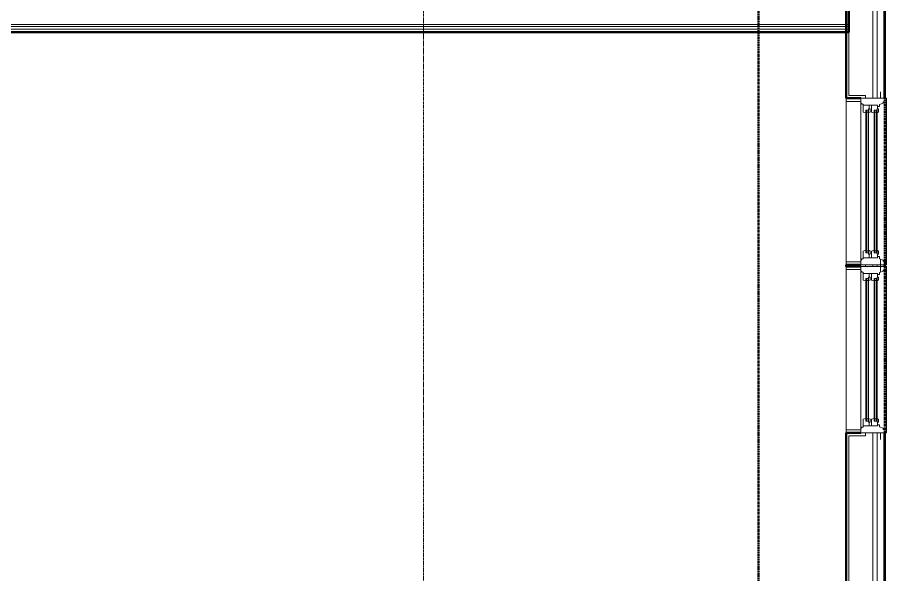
# Model space of a CAD drawing. Header units: inches. Extents: x -4235 to -464, y 9767 to 12347.
# Drawn here: x -2266.1 to -2067.5, y 11554.8 to 11682.1 of the extents above; entities that cross this region are included whole.
import ezdxf

# ---------------------------------------------------------------- set-up
doc = ezdxf.new("R2010")
doc.units = ezdxf.units.IN
doc.header["$MEASUREMENT"] = 0
doc.linetypes.add('Dash 1_16_', pattern=[0.125, 0.0625, -0.0625])
doc.linetypes.add('Grid Line 1_2_', pattern=[0.875, 0.5, -0.125, 0.125, -0.125])
for name, color, linetype, lineweight in [('0-1', 7, 'Continuous', 5), ('0-2', 10, 'Continuous', 9), ('A-GLAZ-1', 151, 'Continuous', 9), ('A-GLAZ-2', 151, 'Continuous', 20), ('A-WALL', 113, 'Continuous', 13), ('A-WALL-2', 50, 'Continuous', 13), ('A-WALL-3', 10, 'Continuous', 9), ('A-WALL-4', 254, 'Continuous', 9), ('A-WALL-5', 7, 'Continuous', 9), ('A-WALL-6', 113, 'Continuous', 9), ('A-WALL-7', 113, 'Continuous', 50), ('C-PROP-LINE-1', 91, 'Dash 1_16_', 50), ('I-WALL-1', 250, 'Continuous', 50), ('I-WALL-2', 10, 'Continuous', 9), ('I-WALL-3', 254, 'Continuous', 9), ('S-GRID-1', 1, 'Grid Line 1_2_', 9)]:
    doc.layers.add(name, color=color, linetype=linetype, lineweight=lineweight)

# ---------------------------------------------------------------- blocks, each defined once
blk = doc.blocks.new('Basic Wall _ INT - W4BØF - _5_8 GYP - 2X4 WOOD_BATT_ - 5_8 GYP_ - ___-2694574-BACKGROUND - 3RD FLOOR')
at = {"layer": 'A-WALL-3'}
for p, q in [((-2435.26, 11681.98), (-2435.28, 11681.97)), ((-2435.15, 11681.85), (-2435.28, 11681.97)), ((-2435.07, 11682.17), (-2435.15, 11682.1)), ((-2433.8, 11680.49), (-2435.15, 11681.84)), ((-2434.98, 11682.26), (-2435.03, 11682.22)), ((-2435.03, 11682.22), (-2433.3, 11680.49)), ((-2433.3, 11679.99), (-2433.8, 11680.49)), ((-2433.3, 11680.49), (-2432.8, 11679.99)), ((-2432.05, 11678.74), (-2433.29, 11679.99)), ((-2432.8, 11679.98), (-2431.55, 11678.74)), ((-2368.34, 11615.53), (-2368.27, 11615.46)), ((-2364.94, 11611.63), (-2368.3, 11614.99)), ((-2368.26, 11615.45), (-2368.2, 11615.39)), ((-2368.05, 11615.24), (-2367.65, 11614.84)), ((-2367.61, 11614.8), (-2364.71, 11611.9)), ((-2364.55, 11611.74), (-2364.49, 11611.68)), ((-2364.49, 11611.67), (-2364.4, 11611.59)), ((-2338.11, 11585.3), (-2338.03, 11585.22)), ((-2334.71, 11581.4), (-2338.07, 11584.76)), ((-2338.03, 11585.22), (-2337.97, 11585.15)), ((-2337.82, 11585.01), (-2337.38, 11584.57)), ((-2337.36, 11584.54), (-2334.91, 11582.09)), ((-2334.9, 11582.09), (-2334.46, 11581.65)), ((-2334.32, 11581.51), (-2334.26, 11581.44)), ((-2334.26, 11581.44), (-2334.17, 11581.36)), ((-2331.12, 11577.82), (-2333.25, 11579.94)), ((-2304.96, 11551.65), (-2307.08, 11553.77)), ((-2299.73, 11546.42), (-2304.48, 11551.17)), ((-2304.4, 11551.59), (-2304.28, 11551.47)), ((-2304.28, 11551.47), (-2304.19, 11551.38)), ((-2304.19, 11551.38), (-2304.13, 11551.32)), ((-2303.99, 11551.17), (-2303.37, 11550.56)), ((-2303.36, 11550.55), (-2299.25, 11546.43)), ((-2299.09, 11546.28), (-2299.03, 11546.22)), ((-2299.03, 11546.22), (-2298.94, 11546.13)), ((-2298.94, 11546.13), (-2298.82, 11546.01)), ((-2266, 11512.98), (-2265.94, 11513.13)), ((-2265.94, 11513.13), (-2265.91, 11513.19)), ((-2266.08, 11512.77), (-2266.07, 11512.8)), ((-2266.03, 11512.91), (-2266, 11512.98))]:
    blk.add_line(p, q, dxfattribs=at)
at = {"layer": 'A-WALL-4'}
for p, q in [((-2435.28, 11681.97), (-2435.25, 11682)), ((-2435.25, 11682), (-2435.2, 11682.05)), ((-2435.2, 11682.05), (-2435.19, 11682.05)), ((-2435.19, 11682.06), (-2435.13, 11682.11)), ((-2435.15, 11682.01), (-2435.19, 11682.06)), ((-2435.19, 11682.05), (-2435.19, 11682.06)), ((-2433.62, 11680.49), (-2435.14, 11682.01)), ((-2435.13, 11682.11), (-2434.98, 11682.26)), ((-2434.98, 11682.26), (-2433.21, 11680.49)), ((-2433.12, 11679.99), (-2433.62, 11680.49)), ((-2433.21, 11680.49), (-2432.71, 11679.99)), ((-2431.87, 11678.74), (-2433.12, 11679.98)), ((-2432.71, 11679.98), (-2431.46, 11678.74)), ((-2425.91, 11672.6), (-2432.05, 11678.74)), ((-2431.55, 11678.74), (-2425.66, 11672.85)), ((-2368.3, 11614.99), (-2371.11, 11617.8)), ((-2370.86, 11618.05), (-2368.34, 11615.53)), ((-2368.3, 11615.58), (-2368.23, 11615.5)), ((-2368.22, 11615.49), (-2368.16, 11615.43)), ((-2367.78, 11614.65), (-2368.21, 11615.08)), ((-2368.01, 11615.28), (-2365.09, 11612.37)), ((-2364.86, 11611.73), (-2367.77, 11614.64)), ((-2365.07, 11612.34), (-2364.67, 11611.95)), ((-2338.07, 11584.76), (-2364.94, 11611.63)), ((-2364.51, 11611.78), (-2364.44, 11611.72)), ((-2364.44, 11611.72), (-2364.36, 11611.64)), ((-2364.4, 11611.59), (-2338.11, 11585.3)), ((-2338.07, 11585.35), (-2337.99, 11585.26)), ((-2337.99, 11585.26), (-2337.92, 11585.2)), ((-2337.54, 11584.41), (-2337.98, 11584.85)), ((-2337.77, 11585.05), (-2337.34, 11584.61)), ((-2337.31, 11584.58), (-2334.86, 11582.14)), ((-2335.07, 11581.93), (-2337.53, 11584.4)), ((-2334.62, 11581.49), (-2335.06, 11581.93)), ((-2334.86, 11582.13), (-2334.42, 11581.7)), ((-2333.25, 11579.94), (-2334.71, 11581.4)), ((-2334.28, 11581.55), (-2334.21, 11581.49)), ((-2334.21, 11581.49), (-2334.13, 11581.4)), ((-2334.17, 11581.36), (-2333, 11580.18)), ((-2304.48, 11551.17), (-2304.96, 11551.65)), ((-2304.71, 11551.9), (-2304.4, 11551.59)), ((-2304.31, 11551.59), (-2304.19, 11551.47)), ((-2303.68, 11550.55), (-2304.31, 11551.17)), ((-2304.19, 11551.47), (-2304.1, 11551.38)), ((-2304.1, 11551.38), (-2304.04, 11551.32)), ((-2303.9, 11551.17), (-2303.28, 11550.56)), ((-2300.2, 11547.07), (-2303.68, 11550.55)), ((-2303.27, 11550.55), (-2299.16, 11546.44)), ((-2299.56, 11546.43), (-2300.18, 11547.05)), ((-2266.08, 11512.77), (-2299.73, 11546.42)), ((-2299, 11546.28), (-2298.95, 11546.22)), ((-2298.94, 11546.22), (-2298.85, 11546.13)), ((-2298.85, 11546.13), (-2298.73, 11546.01)), ((-2298.82, 11546.01), (-2265.94, 11513.13))]:
    blk.add_line(p, q, dxfattribs=at)
at = {"layer": 'A-WALL-5'}
for p, q in [((-2425.82, 11672.69), (-2431.87, 11678.74)), ((-2431.46, 11678.74), (-2425.62, 11672.89)), ((-2368.21, 11615.08), (-2371.02, 11617.89)), ((-2370.81, 11618.09), (-2368.3, 11615.58)), ((-2337.98, 11584.85), (-2364.86, 11611.73)), ((-2364.36, 11611.63), (-2338.07, 11585.35)), ((-2333.16, 11580.02), (-2334.62, 11581.49)), ((-2334.13, 11581.4), (-2332.95, 11580.23)), ((-2304.31, 11551.17), (-2304.87, 11551.74)), ((-2304.67, 11551.94), (-2304.31, 11551.59)), ((-2266.03, 11512.9), (-2299.56, 11546.43)), ((-2298.73, 11546.01), (-2265.91, 11513.19))]:
    blk.add_line(p, q, dxfattribs=at)
at = {"layer": 'A-WALL-5', "flags": 128}
for points in [[(-2265.91, 11513.19), (-2265.96, 11513.07), (-2266, 11512.98), (-2266.02, 11512.92), (-2266.03, 11512.9)], [(-2266.03, 11512.9), (-2266.03, 11512.9), (-2266.04, 11512.89), (-2266.04, 11512.87), (-2266.05, 11512.86), (-2266.06, 11512.84), (-2266.07, 11512.82)]]:
    blk.add_lwpolyline(points, dxfattribs=at)
blk = doc.blocks.new('CTR - 1st Phase - Unit Layouts_rvt-1-BACKGROUND - 3RD FLOOR')
at = {"layer": '0-2'}
blk.add_blockref('Basic Wall _ INT - W4BØF - _5_8 GYP - 2X4 WOOD_BATT_ - 5_8 GYP_ - ___-2694574-BACKGROUND - 3RD FLOOR', (0, 0), dxfattribs=at)
blk = doc.blocks.new('CTR - 1st Phase - Common Walls_rvt-1-BACKGROUND - 3RD FLOOR')
at = {"layer": 'A-WALL-2'}
for p, q in [((-2076.17, 11679.99), (-2435.76, 11679.99)), ((-2076.17, 11680.49), (-2435.26, 11680.49)), ((-2076.17, 11679.36), (-2436.39, 11679.36))]:
    blk.add_line(p, q, dxfattribs=at)
at = {"layer": 'I-WALL-1'}
for p, q in [((-2076.17, 11678.74), (-2076.17, 11687.24)), ((-2437.01, 11678.74), (-2076.17, 11678.74))]:
    blk.add_line(p, q, dxfattribs=at)
at = {"layer": 'I-WALL-2'}
for p in [(-2076.17, 11687.24), (-2076.8, 11678.74)]:
    blk.add_line(p, (-2076.17, 11678.74), dxfattribs=at)
at = {"layer": 'I-WALL-3'}
blk.add_line((-2267.09, 11678.74), (-2076.8, 11678.74), dxfattribs=at)
blk = doc.blocks.new('Window-Double_Hung-Andersen-400_Series-Tilt_Wash - DOUBLE HUNG - COTTAGE - 3RD FLOOR-2888224-BACKGROUND - 3RD FLOOR')
at = {"layer": 'A-GLAZ-1'}
for p, q in [((-16.29, 2.5), (-15.7, 2.5)), ((-16.29, 2.12), (-15.7, 2.12)), ((-15.82, 2.5), (-15.82, 2.12)), ((-15.7, 2.62), (15.7, 2.62)), ((-15.7, 2.5), (15.7, 2.5)), ((-15.7, 2.12), (15.7, 2.12)), ((-15.7, 2), (15.7, 2)), ((16.29, 2.5), (15.7, 2.5)), ((16.29, 2.12), (15.7, 2.12)), ((15.82, 2.5), (15.82, 2.12)), ((-16.29, 0.56), (-15.7, 0.56)), ((-16.29, 0.19), (-15.7, 0.19)), ((-15.82, 0.56), (-15.82, 0.19)), ((-15.7, 0.69), (15.7, 0.69)), ((-15.7, 0.56), (15.7, 0.56)), ((-15.7, 0.19), (15.7, 0.19)), ((-15.7, 0.06), (15.7, 0.06)), ((16.29, 0.56), (15.7, 0.56)), ((16.29, 0.19), (15.7, 0.19)), ((15.82, 0.56), (15.82, 0.19)), ((18.95, -1.06), (-18.95, -1.06)), ((-18.95, -1.06), (-18.95, -4.44)), ((-18.32, -1.06), (-18.32, -4.44)), ((18.32, -1.06), (18.32, -4.44)), ((18.95, -4.44), (18.95, -1.06)), ((-19.01, -3.94), (-19.01, -2.44)), ((-19.01, -2.44), (-18.95, -2.44)), ((-18.95, -3.94), (-19.01, -3.94)), ((18.95, -2.44), (19.01, -2.44)), ((19.01, -3.94), (18.95, -3.94)), ((19.01, -2.44), (19.01, -3.94)), ((-18.95, -4.44), (18.95, -4.44))]:
    blk.add_line(p, q, dxfattribs=at)
at = {"layer": 'A-GLAZ-2'}
for p, q in [((19.01, 4.81), (-19.01, 4.81)), ((-19.01, 4.81), (-19.01, -1.06)), ((-18.2, 4.81), (-18.2, 4)), ((-18.2, 4), (-17.92, 4)), ((-17.92, 4), (-17.61, 3.19)), ((17.92, 4), (17.61, 3.19)), ((18.2, 4), (17.92, 4)), ((18.2, 4.81), (18.2, 4)), ((19.01, -1.06), (19.01, 4.81)), ((-19.01, 3.44), (-20.51, 3.44)), ((-17.61, 3.19), (-17.14, 3.19)), ((-17.42, 2.75), (-16.57, 2.75)), ((-17.42, 2.75), (-17.42, -0.56)), ((-17.14, 3.19), (-17.14, 2.75)), ((-15.86, 2.97), (-16.57, 2.97)), ((-16.57, 2.62), (-16.57, 2.97)), ((-15.7, 2.62), (-16.57, 2.62)), ((-16.29, 2.62), (-16.29, 2)), ((-15.7, 2), (-16.29, 2)), ((-15.86, 2.97), (-15.7, 2.62)), ((-15.86, 1.37), (-15.7, 2)), ((15.86, 2.97), (15.7, 2.62)), ((15.7, 2.62), (16.57, 2.62)), ((15.7, 2), (16.29, 2)), ((15.86, 1.37), (15.7, 2)), ((15.86, 2.97), (16.57, 2.97)), ((16.29, 2.62), (16.29, 2)), ((16.57, 2.62), (16.57, 2.97)), ((17.42, 2.75), (16.57, 2.75)), ((17.14, 3.19), (17.14, 2.75)), ((17.61, 3.19), (17.14, 3.19)), ((17.42, 2.75), (17.42, -0.56)), ((19.01, 3.44), (20.51, 3.44)), ((-17.42, 1.37), (-15.86, 1.37)), ((-17.42, 0.81), (-16.57, 0.81)), ((-15.86, 1.03), (-16.57, 1.03)), ((-16.57, 0.69), (-16.57, 1.03)), ((-15.7, 0.69), (-16.57, 0.69)), ((-16.29, 0.69), (-16.29, 0.06)), ((-15.7, 0.06), (-16.29, 0.06)), ((-15.86, 1.03), (-15.7, 0.69)), ((-15.86, -0.56), (-15.7, 0.06)), ((15.86, 1.03), (15.7, 0.69)), ((15.7, 0.69), (16.57, 0.69)), ((15.7, 0.06), (16.29, 0.06)), ((15.86, -0.56), (15.7, 0.06)), ((17.42, 1.37), (15.86, 1.37)), ((15.86, 1.03), (16.57, 1.03)), ((16.29, 0.69), (16.29, 0.06)), ((16.57, 0.69), (16.57, 1.03)), ((17.42, 0.81), (16.57, 0.81)), ((-19.01, -1.06), (19.01, -1.06)), ((-17.67, -0.78), (-18, -1.06)), ((-17.67, -0.78), (-17.67, -0.56)), ((-17.67, -0.56), (-15.86, -0.56)), ((17.67, -0.56), (15.86, -0.56)), ((17.67, -0.78), (17.67, -0.56)), ((17.67, -0.78), (18, -1.06))]:
    blk.add_line(p, q, dxfattribs=at)
blk = doc.blocks.new('Family - ___-2835860-BACKGROUND - 3RD FLOOR')
at = {"layer": 'C-PROP-LINE-1'}
blk.add_line((-2067.92, 11247.39), (-2067.92, 12118.59), dxfattribs=at)
blk = doc.blocks.new('Family - ___-2835903-BACKGROUND - 3RD FLOOR')
at = {"layer": 'C-PROP-LINE-1'}
blk.add_line((-2096.82, 11276.29), (-2096.82, 12089.69), dxfattribs=at)
blk = doc.blocks.new('Family - ___-2835932-BACKGROUND - 3RD FLOOR')
at = {"layer": 'C-PROP-LINE-1'}
blk.add_line((-2067.92, 11247.39), (-2067.92, 12118.59), dxfattribs=at)

msp = doc.modelspace()

# ---------------------------------------------------------------- linework, layer by layer
at = {"layer": 'A-WALL'}
for p, q in [((-2076.17, 11701.75), (-2076.17, 11664.23)), ((-2070.67, 11663.6), (-2070.67, 11702.38)), ((-2069.67, 11663.6), (-2069.67, 11702.38)), ((-2068.17, 11663.6), (-2068.17, 11702.38)), ((-2076.17, 11664.23), (-2072.36, 11664.23)), ((-2072.36, 11663.6), (-2072.36, 11664.23)), ((-2072.36, 11625.2), (-2072.36, 11625.58)), ((-2070.67, 11625.2), (-2070.67, 11625.58)), ((-2069.67, 11625.2), (-2069.67, 11625.58)), ((-2068.17, 11625.2), (-2068.17, 11625.58)), ((-2076.17, 11586.55), (-2076.17, 11543.69)), ((-2072.36, 11586.55), (-2076.17, 11586.55)), ((-2072.36, 11586.55), (-2072.36, 11587.18)), ((-2070.67, 11543.06), (-2070.67, 11587.18)), ((-2069.67, 11550.15), (-2069.67, 11587.18)), ((-2068.17, 11550.15), (-2068.17, 11587.18))]:
    msp.add_line(p, q, dxfattribs=at)
at = {"layer": 'A-WALL-6'}
for p, q in [((-2076.8, 11663.54), (-2076.8, 11663.6)), ((-2076.8, 11625.58), (-2076.8, 11625.64)), ((-2076.8, 11625.14), (-2076.8, 11625.2)), ((-2076.8, 11587.18), (-2076.8, 11587.24))]:
    msp.add_line(p, q, dxfattribs=at)
at = {"layer": 'A-WALL-7'}
for p, q in [((-2076.8, 11702.38), (-2076.8, 11663.6)), ((-2067.92, 11663.6), (-2067.92, 11702.38)), ((-2076.8, 11663.6), (-2073.42, 11663.6)), ((-2076.8, 11625.58), (-2076.8, 11625.2)), ((-2073.42, 11625.58), (-2076.8, 11625.58)), ((-2076.8, 11625.2), (-2073.42, 11625.2)), ((-2067.92, 11625.2), (-2067.92, 11625.58)), ((-2076.8, 11587.18), (-2076.8, 11543.06)), ((-2073.42, 11587.18), (-2076.8, 11587.18)), ((-2067.92, 11548.4), (-2067.92, 11587.18))]:
    msp.add_line(p, q, dxfattribs=at)
at = {"layer": 'S-GRID-1'}
msp.add_line((-2173.32, 9836.18), (-2173.32, 12297.93), dxfattribs=at)

# ---------------------------------------------------------------- block references
at = {"layer": '0-1'}
for name in ['CTR - 1st Phase - Unit Layouts_rvt-1-BACKGROUND - 3RD FLOOR', 'CTR - 1st Phase - Common Walls_rvt-1-BACKGROUND - 3RD FLOOR']:
    msp.add_blockref(name, (0, 0), dxfattribs=at)
at = {"layer": 'A-GLAZ-1', "rotation": 269.9999999999999}
for p in [(-2072.36, 11644.59), (-2072.36, 11606.19)]:
    msp.add_blockref('Window-Double_Hung-Andersen-400_Series-Tilt_Wash - DOUBLE HUNG - COTTAGE - 3RD FLOOR-2888224-BACKGROUND - 3RD FLOOR', p, dxfattribs=at)
at = {"layer": 'C-PROP-LINE-1'}
for name in ['Family - ___-2835860-BACKGROUND - 3RD FLOOR', 'Family - ___-2835932-BACKGROUND - 3RD FLOOR', 'Family - ___-2835903-BACKGROUND - 3RD FLOOR']:
    msp.add_blockref(name, (0, 0), dxfattribs=at)

doc.saveas('drawing.dxf')
